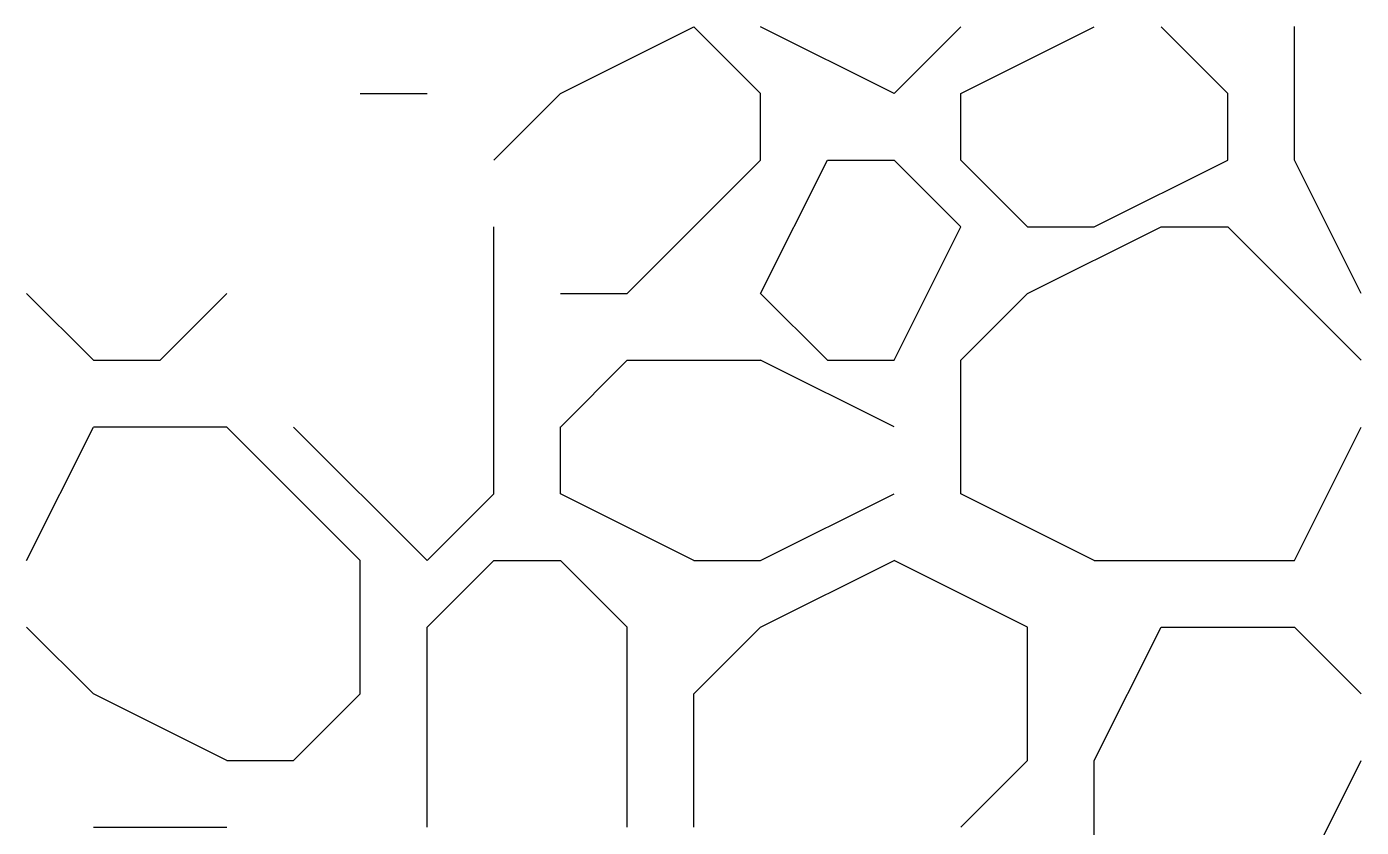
# Model space of a CAD drawing. Header units: inches. Extents: x -27 to 114, y -35 to 60.
# Drawn here: x 72.388 to 73.963, y 46.895 to 47.84 of the extents above; entities that cross this region are included whole.
import ezdxf

# ---------------------------------------------------------------- set-up
doc = ezdxf.new("R2010")
doc.units = ezdxf.units.IN
doc.header["$LTSCALE"] = 10
doc.header["$MEASUREMENT"] = 0
doc.layers.add('TUBO', color=2, linetype='Continuous')

# ---------------------------------------------------------------- blocks, each defined once
blk = doc.blocks.new('caixa de areia')
at = {"layer": 'TUBO', "color": 4}
for p, q in [((296.7025, 252.592), (296.8775, 252.6795)), ((296.965, 252.592), (296.8775, 252.6795)), ((297.14, 252.592), (296.965, 252.6795)), ((297.14, 252.592), (297.2275, 252.6795)), ((297.2275, 252.592), (297.4025, 252.6795)), ((297.5776, 252.592), (297.4901, 252.6795)), ((297.665, 252.5045), (297.665, 252.6796)), ((296.44, 252.592), (296.5275, 252.592)), ((296.615, 252.5045), (296.7025, 252.592)), ((296.965, 252.5045), (296.965, 252.592)), ((297.2275, 252.5045), (297.2275, 252.592)), ((297.5775, 252.5045), (297.5775, 252.592)), ((296.79, 252.3295), (296.965, 252.5045)), ((296.79, 252.3295), (296.965, 252.5045)), ((296.965, 252.3295), (297.0525, 252.5045)), ((297.0525, 252.5045), (297.14, 252.5045)), ((297.2275, 252.4171), (297.14, 252.5046)), ((297.315, 252.417), (297.2275, 252.5045)), ((297.4025, 252.417), (297.5775, 252.5045)), ((297.7525, 252.3295), (297.665, 252.5045)), ((296.615, 252.0671), (296.615, 252.417)), ((297.14, 252.2421), (297.2275, 252.417)), ((297.315, 252.417), (297.4025, 252.417)), ((297.315, 252.3295), (297.49, 252.417)), ((297.49, 252.417), (297.5775, 252.417)), ((297.7525, 252.2421), (297.5775, 252.417)), ((296.09, 252.2421), (296.0025, 252.3295)), ((296.1775, 252.242), (296.265, 252.3295)), ((296.7025, 252.3295), (296.79, 252.3295)), ((297.0525, 252.2421), (296.965, 252.3295)), ((297.2275, 252.2421), (297.315, 252.3295)), ((296.09, 252.2421), (296.1775, 252.2421)), ((296.7025, 252.1545), (296.79, 252.242)), ((296.79, 252.2421), (296.965, 252.2421)), ((297.14, 252.1546), (296.965, 252.242)), ((297.0525, 252.2421), (297.14, 252.2421)), ((297.2275, 252.0671), (297.2275, 252.2421)), ((296.0025, 251.9795), (296.09, 252.1545)), ((296.09, 252.1546), (296.265, 252.1546)), ((296.44, 251.9795), (296.2651, 252.1545)), ((296.5275, 251.9795), (296.3525, 252.1545)), ((296.7025, 252.0671), (296.7025, 252.1546)), ((297.665, 251.9795), (297.7525, 252.1545)), ((296.5275, 251.9795), (296.615, 252.067)), ((296.8775, 251.9795), (296.7025, 252.067)), ((296.965, 251.9795), (297.14, 252.067)), ((297.4025, 251.9795), (297.2275, 252.067)), ((296.44, 251.8045), (296.44, 251.9795)), ((296.5275, 251.892), (296.615, 251.9795)), ((296.615, 251.9795), (296.7025, 251.9795)), ((296.79, 251.892), (296.7025, 251.9795)), ((296.8775, 251.9795), (296.965, 251.9795)), ((296.965, 251.892), (297.14, 251.9795)), ((297.315, 251.892), (297.14, 251.9795)), ((297.4025, 251.9795), (297.665, 251.9795)), ((296.09, 251.8045), (296.0025, 251.892)), ((296.5275, 251.6296), (296.5275, 251.892)), ((296.79, 251.6296), (296.79, 251.892)), ((296.8775, 251.8045), (296.965, 251.892)), ((297.315, 251.7171), (297.315, 251.892)), ((297.4025, 251.7171), (297.49, 251.892)), ((297.49, 251.892), (297.665, 251.892)), ((297.7525, 251.8045), (297.665, 251.892)), ((296.265, 251.7171), (296.09, 251.8045)), ((296.3525, 251.7171), (296.44, 251.8045)), ((296.8775, 251.6296), (296.8775, 251.8045)), ((296.265, 251.7171), (296.3525, 251.7171)), ((297.2275, 251.6296), (297.315, 251.717)), ((297.4025, 251.5421), (297.4025, 251.7171)), ((297.665, 251.5421), (297.7525, 251.717)), ((296.09, 251.6296), (296.265, 251.6296))]:
    blk.add_line(p, q, dxfattribs=at)
at = {"layer": 'TUBO'}
blk.add_spline([(293.1484, 251.8558), (294.3336, 252.5428), (297.3033, 253.3473), (298.6911, 253.8189)], degree=3, dxfattribs=at)

msp = doc.modelspace()

# ---------------------------------------------------------------- block references
at = {"color": 1, "xscale": 0.8999999999996362, "yscale": 0.8999999999996362, "zscale": 0.8999999999996362}
msp.add_blockref('caixa de areia', (-194.0146, -179.5716), dxfattribs=at)

doc.saveas('drawing.dxf')
